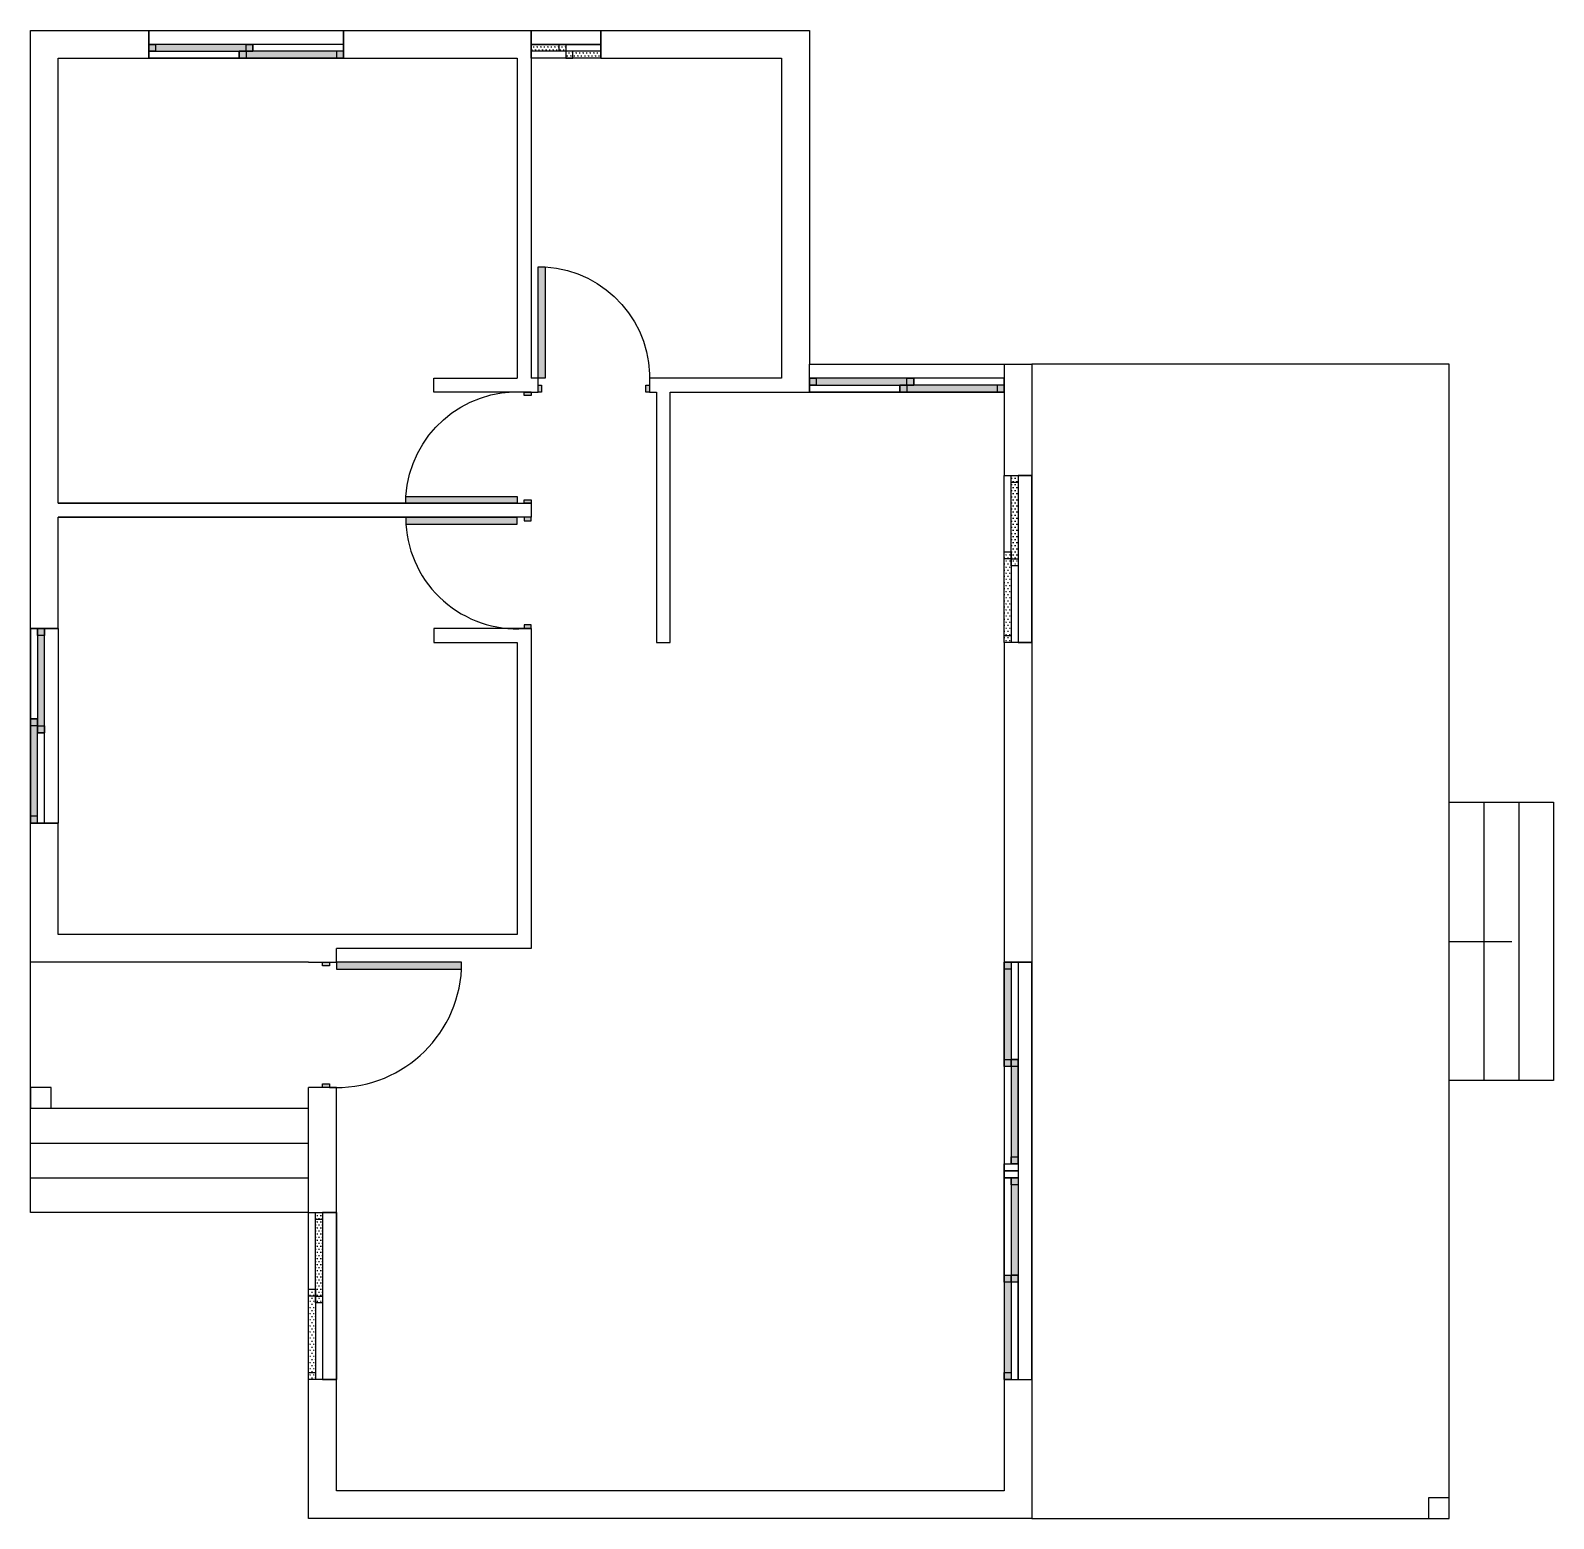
# Model space of a CAD drawing. Header units: millimetres. Extents: x 8023 to 18973, y -4422 to 6278.
import ezdxf

# ---------------------------------------------------------------- set-up
doc = ezdxf.new("R2010")
doc.units = ezdxf.units.MM
doc.layers.add('Portes et fenêtres', color=160, linetype='Continuous')

# ---------------------------------------------------------------- blocks, each defined once
blk = doc.blocks.new('Fenêtre Coulissante L-1400')
h = blk.add_hatch()
h.set_pattern_fill('SWAMP', color=256)
h.paths.add_polyline_path([(0, -150), (750, -150), (750, -100), (0, -100)])
h.paths.add_polyline_path([(650, -200), (1400, -200), (1400, -150), (650, -150)])
at = {"layer": 'Portes et fenêtres'}
for points in [[(0, 0), (1400, 0), (1400, -200), (0, -200)], [(0, -200), (1400, -200), (1400, -100), (0, -100)], [(0, -100), (50, -100), (50, -150), (0, -150)], [(0, -150), (750, -150), (750, -100), (0, -100)], [(700, -100), (750, -100), (750, -150), (700, -150)], [(650, -200), (1400, -200), (1400, -150), (650, -150)], [(650, -150), (700, -150), (700, -200), (650, -200)], [(1400, -150), (1350, -150), (1350, -200), (1400, -200)]]:
    blk.add_lwpolyline(points, close=True, dxfattribs=at)
blk = doc.blocks.new('Fenêtre coulissante L-1200')
h = blk.add_hatch()
h.set_pattern_fill('SWAMP', color=256)
h.paths.add_polyline_path([(-150, 0), (-100, 0), (-100, -650), (-150, -650)])
h.paths.add_polyline_path([(-150, -600), (-100, -600), (-100, -650), (-150, -650)], flags=17)
h = blk.add_hatch()
h.set_pattern_fill('SWAMP', color=256)
h.paths.add_polyline_path([(-150, -600), (-100, -600), (-100, -650), (-150, -650)])
h.paths.add_polyline_path([(-200, -550), (-150, -550), (-150, -1200), (-200, -1200)])
for points in [[(-150, 0), (-100, 0), (-100, -650), (-150, -650)], [(-200, -550), (-150, -550), (-150, -1200), (-200, -1200)]]:
    blk.add_lwpolyline(points, close=True)
at = {"layer": 'Portes et fenêtres'}
for points in [[(-200, 0), (0, 0), (0, -1200), (-200, -1200)], [(-150, 0), (-100, 0), (-100, -50), (-150, -50)], [(0, 0), (-100, 0), (-100, -1200), (0, -1200)], [(-200, -550), (-150, -550), (-150, -600), (-200, -600)], [(-150, -600), (-100, -600), (-100, -650), (-150, -650)], [(-200, -1150), (-150, -1150), (-150, -1200), (-200, -1200)]]:
    blk.add_lwpolyline(points, close=True, dxfattribs=at)
blk = doc.blocks.new('Fenêtre Coulissante L-3000')
h = blk.add_hatch()
h.set_pattern_fill('SWAMP', color=256)
h.paths.add_polyline_path([(-150, -50), (-200, -50), (-200, -700), (-150, -700)])
h.paths.add_polyline_path([(-150, -700), (-200, -700), (-200, -750), (-150, -750)])
h.paths.add_polyline_path([(-100, -700), (-150, -700), (-150, -750), (-100, -750)])
h.paths.add_polyline_path([(-100, -750), (-150, -750), (-150, -1400), (-100, -1400)])
h.paths.add_polyline_path([(-100, -1400), (-150, -1400), (-150, -1450), (-100, -1450)])
h.paths.add_polyline_path([(-150, 0), (-200, 0), (-200, -50), (-150, -50)])
h.paths.add_polyline_path([(-150, -2950), (-200, -2950), (-200, -3000), (-150, -3000)])
h.paths.add_polyline_path([(-150, -2300), (-200, -2300), (-200, -2950), (-150, -2950)])
h.paths.add_polyline_path([(-150, -2250), (-200, -2250), (-200, -2300), (-150, -2300)])
h.paths.add_polyline_path([(-100, -2250), (-150, -2250), (-150, -2300), (-100, -2300)])
h.paths.add_polyline_path([(-100, -1600), (-150, -1600), (-150, -2250), (-100, -2250)])
h.paths.add_polyline_path([(-100, -1550), (-150, -1550), (-150, -1600), (-100, -1600)])
at = {"layer": 'Portes et fenêtres'}
for points in [[(0, 0), (-200, 0), (-200, -3000), (0, -3000)], [(-200, 0), (-150, 0), (-150, -750), (-200, -750)], [(-150, -50), (-200, -50), (-200, 0), (-150, 0)], [(0, 0), (-100, 0), (-100, -3000), (0, -3000)], [(-150, -750), (-200, -750), (-200, -700), (-150, -700)], [(-100, -700), (-150, -700), (-150, -1450), (-100, -1450)], [(-100, -750), (-150, -750), (-150, -700), (-100, -700)], [(-100, -1450), (-150, -1450), (-150, -1400), (-100, -1400)], [(-100, -1500), (-200, -1500), (-200, -1450), (-100, -1450)], [(-100, -1550), (-200, -1550), (-200, -1500), (-100, -1500)], [(-200, -1550), (-150, -1550), (-150, -2300), (-200, -2300)], [(-100, -1600), (-150, -1600), (-150, -1550), (-100, -1550)], [(-150, -2300), (-200, -2300), (-200, -2250), (-150, -2250)], [(-100, -2250), (-150, -2250), (-150, -3000), (-100, -3000)], [(-100, -2300), (-150, -2300), (-150, -2250), (-100, -2250)], [(-150, -3000), (-200, -3000), (-200, -2950), (-150, -2950)]]:
    blk.add_lwpolyline(points, close=True, dxfattribs=at)
blk = doc.blocks.new('Fenêtre Coulissante L-500')
at = {"layer": 'Portes et fenêtres'}
h = blk.add_hatch(dxfattribs=at)
h.set_pattern_fill('SWAMP', color=256)
h.set_pattern_definition([(0, (337.142, -129.972), (12.7, 21.997), [3.175, -22.225]), (90, (338.73, -129.972), (-12.7, 21.99705), [1.5875, -42.4066]), (90, (339.127, -129.972), (-12.7, 21.99705), [1.27, -42.7241]), (90, (338.333, -129.972), (-12.7, 21.99705), [1.27, -42.7241]), (60, (339.523, -129.972), (-12.7, 21.997), [1.016, -24.384]), (120, (337.936, -129.972), (-25.4, 1e-08), [1.016, -24.384])])
h.paths.add_polyline_path([(500, -150), (300, -150), (300, -200), (500, -200)])
h.paths.add_polyline_path([(300, -150), (250, -150), (250, -200), (300, -200)])
h.paths.add_polyline_path([(250, -100), (200, -100), (200, -150), (250, -150)])
h.paths.add_polyline_path([(200, -100), (0, -100), (0, -150), (200, -150)])
for points in [[(0, 0), (500, 0), (500, -200), (0, -200)], [(0, 0), (500, 0), (500, -100), (0, -100)], [(0, -100), (500, -100), (500, -150), (0, -150)]]:
    blk.add_lwpolyline(points, close=True, dxfattribs=at)
blk.add_lwpolyline([(250, -100), (250, -200), (300, -200), (300, -150), (250, -150), (200, -150), (200, -100)], dxfattribs=at)
blk = doc.blocks.new('Porte L-90- Entrée')
h = blk.add_hatch()
h.set_pattern_fill('SWAMP', color=256)
h.paths.add_polyline_path([(11123, -422), (10223, -422), (10223, -472), (11123, -472)])
h.paths.add_polyline_path([(10173, -422), (10123, -422), (10123, -447), (10173, -447)])
h.paths.add_polyline_path([(10173, -1297), (10123, -1297), (10123, -1322), (10173, -1322)])
at = {"layer": 'Portes et fenêtres'}
for points in [[(10173, -447), (10123, -447), (10123, -422), (10173, -422)], [(10223, -422), (10223, -472), (11123, -472), (11123, -422)], [(10173, -1322), (10123, -1322), (10123, -1297), (10173, -1297)]]:
    blk.add_lwpolyline(points, close=True, dxfattribs=at)
blk.add_arc((10223, -422), 901, 266.8202, 356.8202, dxfattribs=at)
blk = doc.blocks.new('Porte Standard L-800')
h = blk.add_hatch()
h.set_pattern_fill('SWAMP', color=256)
h.paths.add_polyline_path([(-100, 0), (-900, 0), (-900, -50), (-100, -50)])
h.paths.add_polyline_path([(0, 0), (-50, 0), (-50, -25), (0, -25)])
h.paths.add_polyline_path([(0, -775), (-50, -775), (-50, -800), (0, -800)])
at = {"layer": 'Portes et fenêtres'}
for points in [[(-100, -50), (-100, 0), (-900, 0), (-900, -50)], [(0, 0), (-50, 0), (-50, -25), (0, -25)], [(0, -775), (-50, -775), (-50, -800), (0, -800)]]:
    blk.add_lwpolyline(points, close=True, dxfattribs=at)
blk.add_arc((-100, 0), 802, 183.5763, 273.5763, dxfattribs=at)

msp = doc.modelspace()

# ---------------------------------------------------------------- linework, layer by layer
for p, q in [((13623, 3678), (13623, 3878)), ((15023, 3878), (15023, 3678)), ((18473, 728), (18473, -1272)), ((18223, -4422), (18223, -272)), ((18223, -272), (18674, -272)), ((18973, -1272), (18223, -1272)), ((8023, -2222), (8023, -1972)), ((8023, -1972), (10023, -1972))]:
    msp.add_line(p, q)
for points in [[(8023, 1978), (8023, 6278), (8873, 6278)], [(8873, 6278), (8873, 6078)], [(10273, 6078), (10273, 6278)], [(10273, 6278), (11623, 6278)], [(11623, 6278), (11623, 6078)], [(12123, 6278), (13623, 6278), (13623, 3878)], [(12123, 6078), (12123, 6278)], [(8223, 2878), (8223, 6078), (8873, 6078)], [(11523, 2878), (8223, 2878), (8223, 6078), (8873, 6078)], [(10273, 6078), (11523, 6078), (11523, 3778)], [(10273, 6078), (11523, 6078)], [(11623, 6078), (11623, 3778)], [(12123, 6078), (13423, 6078), (13423, 3778)], [(15023, 3878), (15223, 3878), (15223, 3078)], [(11623, 3678), (10923, 3678), (10923, 3778), (11523, 3778)], [(11623, 3678), (11673, 3678), (11673, 3778), (11623, 3778)], [(13423, 3778), (12473, 3778), (12473, 3678), (12523, 3678)], [(11623, 3678), (11523, 3678)], [(12523, 3678), (12523, 1878), (12623, 1878), (12623, 3678)], [(12623, 3678), (13423, 3678)], [(13423, 3678), (13623, 3678)], [(15023, 3678), (15023, 3078)], [(15023, 3078), (15223, 3078)], [(8223, 2878), (11623, 2878), (11623, 2778)], [(11623, 2878), (11623, 2778), (8223, 2778)], [(11523, 2878), (11623, 2878)], [(8223, 1978), (8223, 2778), (11523, 2778)], [(8223, 1978), (8223, 2778)], [(11623, 2778), (11523, 2778)], [(8223, 1978), (8023, 1978)], [(11623, 1978), (11623, -322), (10223, -322)], [(11623, 1978), (10923, 1978), (10923, 1878), (11523, 1878)], [(11523, 1978), (11623, 1978)], [(11523, 1878), (11523, -222), (8223, -222), (8223, 578)], [(15223, 1878), (15023, 1878)], [(15023, 1878), (15023, -422)], [(15223, 1878), (15223, -422)], [(18223, -1272), (18223, 728), (18973, 728)], [(18723, 728), (18723, -1272)], [(18973, 728), (18973, -1272)], [(8023, -422), (8023, 578)], [(8023, 578), (8223, 578)], [(10223, -222), (8223, -222), (8223, 578)], [(10223, -422), (10223, -322)], [(10023, -422), (8023, -422)], [(10023, -2222), (8023, -2222), (8023, -422)], [(10023, -422), (10223, -422)], [(15023, -422), (15223, -422)], [(10223, -1322), (10023, -1322)], [(10023, -2222), (10023, -1322)], [(10223, -2222), (10223, -1322)], [(8023, -1472), (10023, -1472)], [(8023, -1722), (10023, -1722)], [(10023, -2222), (10223, -2222)], [(15223, -3422), (15223, -4422), (10023, -4422), (10023, -3422)], [(10223, -3422), (10023, -3422)], [(15023, -3422), (15023, -4222), (10223, -4222), (10223, -3422)], [(15023, -3422), (15223, -3422)]]:
    msp.add_lwpolyline(points)
for points in [[(15223, -4422), (18223, -4422), (18223, 3878), (15223, 3878)], [(8023, -1472), (8173, -1472), (8173, -1322), (8023, -1322)], [(18073, -4422), (18223, -4422), (18223, -4272), (18073, -4272)]]:
    msp.add_lwpolyline(points, close=True)

# ---------------------------------------------------------------- block references
at = {"layer": 'Portes et fenêtres'}
for name, p in [('Fenêtre Coulissante L-1400', (8873, 6278)), ('Fenêtre Coulissante L-500', (11623, 6278)), ('Fenêtre Coulissante L-1400', (13623, 3878)), ('Fenêtre coulissante L-1200', (15223, 3078)), ('Porte Standard L-800', (11623, 2778)), ('Porte L-90- Entrée', (0, 0)), ('Fenêtre Coulissante L-3000', (15223, -422)), ('Fenêtre coulissante L-1200', (10223, -2222))]:
    msp.add_blockref(name, p, dxfattribs=at)
at = {"layer": 'Portes et fenêtres', "xscale": -1}
for p, rotation in [((11673, 3678), 90), ((11623, 2878), 180)]:
    msp.add_blockref('Porte Standard L-800', p, dxfattribs=dict(at, rotation=rotation))
at = {"layer": 'Portes et fenêtres', "rotation": 270}
msp.add_blockref('Fenêtre Coulissante L-1400', (8223, 1978), dxfattribs=at)

doc.saveas('drawing.dxf')
